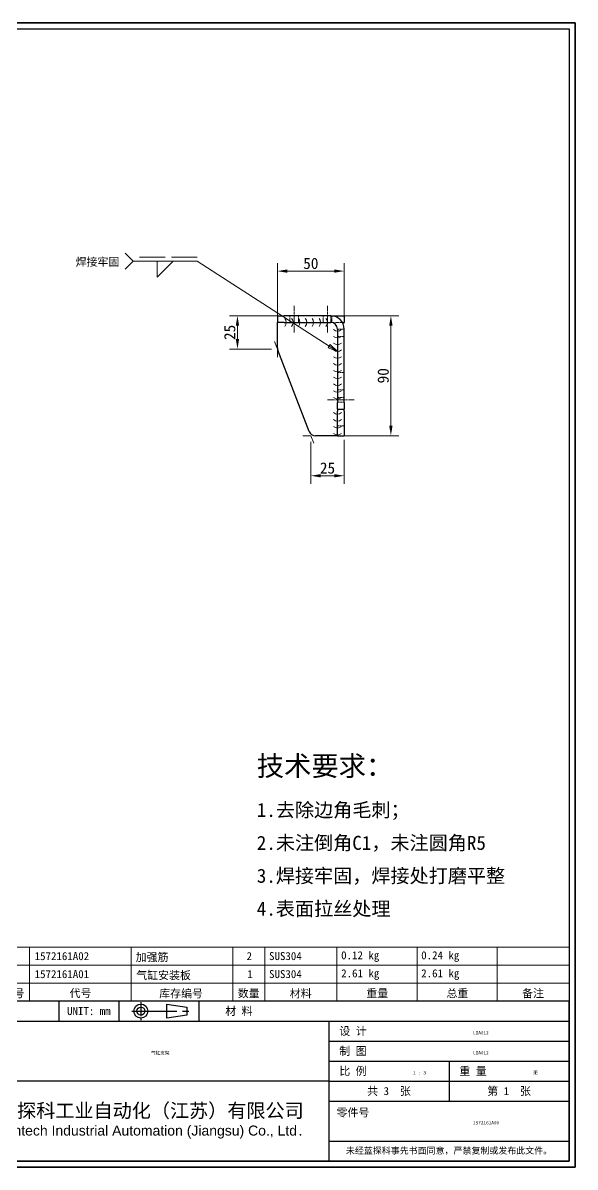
# Model space of a CAD drawing. Header units: millimetres. Extents: x 18 to 1244, y 16 to 875.
# Drawn here: x 830 to 1244, y 16 to 875 of the extents above; entities that cross this region are included whole.
import ezdxf
from ezdxf.enums import TextEntityAlignment as Align

# ---------------------------------------------------------------- set-up
doc = ezdxf.new("R2018")
doc.units = ezdxf.units.MM
doc.header["$LTSCALE"] = 3
doc.linetypes.add('CHAIN', pattern=[0.3543, 0.2362, -0.0295, 0.0591, -0.0295])
doc.linetypes.add('DASHED', pattern=[0.2067, 0.1654, -0.0413])
for name, color, linetype, lineweight in [('1', 7, 'Continuous', 18), ('可见 (ISO)', 7, 'Continuous', 25), ('图框 (ISO)', 7, 'Continuous', 35), ('标题 (ISO)', 7, 'Continuous', 25)]:
    doc.layers.add(name, color=color, linetype=linetype, lineweight=lineweight)
for name, color, linetype, lineweight, true_color in [('中心线 (ISO)', 1, 'CHAIN', 18, 0xff0000), ('尺寸 (ISO)', 7, 'Continuous', 18, 0x008000), ('符号 (ISO)', 7, 'Continuous', 18, 0x008000), ('隐藏 (ISO)', 5, 'DASHED', 18, 0x0000ff)]:
    doc.layers.add(name, color=color, linetype=linetype, lineweight=lineweight, true_color=true_color)
doc.styles.get("Standard").update_dxf_attribs({"font": 'simfang.ttf'})
doc.styles.add('文本样式164', font='SimSun.ttf')
doc.styles.add('最新国标', font='simfang.ttf')
doc.styles.add('注释文本 (ISO)', font='simfang.ttf')
doc.dimstyles.new('默认 (GB)', dxfattribs={"dimscale": 3, "dimtxt": 2.8, "dimasz": 2.5, "dimexe": 2, "dimexo": 1.5, "dimgap": 0.5, "dimtad": 1, "dimtoh": 1, "dimdsep": 46, "dimtxsty": '最新国标', "dimcen": 0.09, "dimdle": 10, "dimclrd": 256, "dimclre": 256, "dimclrt": 256, "dimaunit": 1, "dimadec": 3, "dimazin": 2, "dimtfac": 0.535714, "dimtdec": 3, "dimtmove": 0, "dimatfit": 3, "dimfxl": 0, "dimtolj": 1, "dimlwd": -1, "dimlwe": -1, "dimarcsym": 0})

# ---------------------------------------------------------------- blocks, each defined once
blk = doc.blocks.new('图框 最新国标')
at = {"layer": '图框 (ISO)'}
for p, q in [((6, 291.5), (414.5, 291.5)), ((414.5, 291.5), (414.5, 5.5)), ((414.5, 5.5), (6, 5.5))]:
    blk.add_line(p, q, dxfattribs=at)
at = {"layer": '图框 (ISO)', "color": 7, "linetype": 'Continuous', "lineweight": 25}
for p, q in [((18, 290), (413, 290)), ((18, 290), (413, 290)), ((413, 290), (413, 7)), ((413, 290), (413, 7)), ((413, 7), (6, 7)), ((413, 7), (18, 7))]:
    blk.add_line(p, q, dxfattribs=at)
at = {"layer": '图框 (ISO)', "lineweight": 30}
blk.add_attdef('零件代号', text='', height=2.5, rotation=180, dxfattribs=at).set_placement((35.5, 286), align=Align.MIDDLE_CENTER)
blk = doc.blocks.new('标题栏 最新国标')
at = {"layer": '标题 (ISO)'}
for p, q in [((381.98, -183.84), (196.98, -183.84)), ((196.98, -183.84), (196.98, -223.84)), ((254.48, -183.84), (254.48, -188.84)), ((269.48, -183.84), (269.48, -188.84)), ((281.48, -188.09), (281.48, -184.59)), ((281.48, -184.59), (286.48, -185.34)), ((286.48, -185.34), (286.48, -187.34)), ((289.48, -183.84), (289.48, -188.84)), ((381.98, -223.84), (381.98, -183.84)), ((383.48, -183.84), (383.48, -225.34)), ((286.48, -187.34), (281.48, -188.09)), ((196.98, -188.84), (381.98, -188.84)), ((232.98, -188.84), (232.98, -223.84)), ((321.98, -188.84), (321.98, -223.84)), ((321.98, -193.84), (381.98, -193.84)), ((321.98, -198.84), (381.98, -198.84)), ((351.98, -198.84), (351.98, -208.84)), ((321.98, -203.84), (232.98, -203.84)), ((321.98, -203.84), (381.98, -203.84)), ((321.98, -208.84), (381.98, -208.84)), ((321.98, -218.84), (381.98, -218.84)), ((196.98, -223.84), (381.98, -223.84)), ((383.48, -225.34), (196.98, -225.34))]:
    blk.add_line(p, q, dxfattribs=at)
at = {"layer": '标题 (ISO)', "linetype": 'CHAIN', "ltscale": 5.000333}
blk.add_line((274.98, -184.09), (274.98, -188.59), dxfattribs=at)
at = {"layer": '标题 (ISO)', "linetype": 'CHAIN', "ltscale": 15.834605}
blk.add_line((272.73, -186.34), (286.98, -186.34), dxfattribs=at)
at = {"layer": '标题 (ISO)'}
for radius in [1.75, 1]:
    blk.add_circle((274.98, -186.34), radius, dxfattribs=at)
at = {"layer": '1', "style": '文本样式164'}
for s, p in [('UNIT: mm', (261.98, -186.34)), ('材 料', (299.48, -186.34)), ('设 计', (327.98, -191.34)), ('制 图', (327.98, -196.34)), ('比 例', (327.98, -201.34)), ('重 量', (357.98, -201.34)), ('共 3  张', (336.98, -206.34)), ('第 1  张', (366.98, -206.34))]:
    blk.add_text(s, height=2, dxfattribs=at).set_placement(p, align=Align.MIDDLE_CENTER)
at = {"layer": '标题 (ISO)', "style": '注释文本 (ISO)'}
for s, insert, char_height, attachment_point, line_spacing_factor in [('\\fSimSun|b0|i0;{\\H1.3000;      未注公差角度及线性公差使用m\\P}\\fSimSun|b0|i0;{\\H1.3000;（GB/T1804-2000），未注形位公差使\\P}\\fSimSun|b0|i0;{\\H1.3000;用K级（GB/T 1184-1996）。\\P}\\fSimSun|b0|i0;{\\H1.3000;—————————————————\\P}\\fSimSun|b0|i0;{\\H1.3000;             6以下    ±0.05 mm\\P}\\fSimSun|b0|i0;{\\H1.3000;     6 ～   30以下    ±0.10 mm\\P}\\fSimSun|b0|i0;{\\H1.3000;    30 ～  120以下    ±0.15 mm\\P}\\fSimSun|b0|i0;{\\H1.3000;   120 ～  400以下    ±0.20 mm\\P}\\fSimSun|b0|i0;{\\H1.3000;   400 ～ 1000以下    ±0.30 mm\\P}\\fSimSun|b0|i0;{\\H1.3000;  1000 ～ 2000以下    ±0.50 mm\\P}\\fSimSun|b0|i0;{\\H1.3000;          2000以上    ±0.80 mm\\P}\\fSimSun|b0|i0;{\\H1.3000;\\P}\\fSimSun|b0|i0;{\\H1.3000;           300以下    ±30′\\P}\\fSimSun|b0|i0;{\\H1.3000;   300 ～ 1000以下    ±15′\\P}\\fSimSun|b0|i0;{\\H1.3000;          1000以上    ±5′}', (198.48, -206.63), 1.3, 4, 1.023913), ('\\pxsm0.94;\\fMicrosoft YaHei|b0|i0;{\\H3.5000;蓝探科工业自动化（江苏）有限公司\\P}\\fArial|b0|i0;{\\H2.5000;Lantech Industrial Automation (Jiangsu) Co., Ltd}\\fFangSong|b0|i0;{\\H2.5000;.}', (277.48, -213.84), 2, 5, 0.978695)]:
    blk.add_mtext(s, dxfattribs=dict(at, insert=insert, char_height=char_height, attachment_point=attachment_point, line_spacing_factor=line_spacing_factor))
at = {"layer": '标题 (ISO)', "attachment_point": 5, "style": '注释文本 (ISO)'}
for s, insert, char_height in [('\\fFangSong|b0|i0;零件号', (327.98, -211.84), 2), ('\\fSimSun|b0|i0;{\\H1.6000;未经蓝探科事先书面同意，严禁复制或发布此文件。}', (351.98, -221.34), 1.6)]:
    blk.add_mtext(s, dxfattribs=dict(at, insert=insert, char_height=char_height))
at = {"layer": '标题 (ISO)', "lineweight": 30, "flags": 104}
for tag, height, p in [('材料', 2, (324.48, -186.34)), ('设计人', 2, (357.98, -191.34)), ('库存编号', 3.5, (277.48, -196.34)), ('设计人', 2, (357.98, -196.34)), ('视图比例', 2, (342.98, -201.34)), ('质量\\P3;', 2, (372.98, -201.34)), ('零件代号', 3.5, (357.98, -213.84))]:
    blk.add_attdef(tag, text='', height=height, dxfattribs=at).set_placement(p, align=Align.MIDDLE_CENTER)
blk = doc.blocks.new('*D6')
at = {"layer": 'Defpoints', "color": 0, "transparency": 16777216}
for p in [(1070.39, 688.37), (1020.39, 649.9), (1070.39, 644.9)]:
    blk.add_point(p, dxfattribs=at)
at = {"layer": '尺寸 (ISO)', "color": 116, "true_color": 0x00803f, "transparency": 16777216}
for p, q in [((1020.39, 654.4), (1020.39, 694.37)), ((1027.89, 688.37), (1062.89, 688.37)), ((1070.39, 649.4), (1070.39, 694.37))]:
    blk.add_line(p, q, dxfattribs=at)
for points in [[(1027.89, 689.62), (1027.89, 687.12), (1020.39, 688.37)], [(1062.89, 689.62), (1062.89, 687.12), (1070.39, 688.37)]]:
    blk.add_solid(points, dxfattribs=at)
at = {"layer": '尺寸 (ISO)', "transparency": 16777216, "insert": (1045.39, 694.11), "char_height": 8.4, "attachment_point": 5, "style": '最新国标'}
blk.add_mtext('\\A1;50', dxfattribs=at)
blk = doc.blocks.new('*D7')
at = {"layer": 'Defpoints', "color": 0, "transparency": 16777216}
for p in [(1060.39, 654.9), (1065.39, 564.9), (1105.4, 564.9)]:
    blk.add_point(p, dxfattribs=at)
at = {"layer": '尺寸 (ISO)', "color": 116, "true_color": 0x00803f, "transparency": 16777216}
for p, q in [((1064.89, 654.9), (1111.4, 654.9)), ((1105.4, 647.4), (1105.4, 572.4)), ((1069.89, 564.9), (1111.4, 564.9))]:
    blk.add_line(p, q, dxfattribs=at)
for points in [[(1104.15, 647.4), (1106.65, 647.4), (1105.4, 654.9)], [(1104.15, 572.4), (1106.65, 572.4), (1105.4, 564.9)]]:
    blk.add_solid(points, dxfattribs=at)
at = {"layer": '尺寸 (ISO)', "transparency": 16777216, "insert": (1099.65, 609.9), "char_height": 8.4, "attachment_point": 5, "rotation": 90, "style": '最新国标'}
blk.add_mtext('\\A1;90', dxfattribs=at)
blk = doc.blocks.new('*D8')
at = {"layer": 'Defpoints', "color": 0, "transparency": 16777216}
for p in [(1070.39, 566.37), (1045.39, 564.9), (1070.39, 534.9)]:
    blk.add_point(p, dxfattribs=at)
at = {"layer": '尺寸 (ISO)', "color": 116, "true_color": 0x00803f, "transparency": 16777216}
for p, q in [((1045.39, 560.4), (1045.39, 528.9)), ((1070.39, 561.87), (1070.39, 528.9)), ((1052.89, 534.9), (1062.89, 534.9))]:
    blk.add_line(p, q, dxfattribs=at)
for points in [[(1052.89, 536.15), (1052.89, 533.65), (1045.39, 534.9)], [(1062.89, 536.15), (1062.89, 533.65), (1070.39, 534.9)]]:
    blk.add_solid(points, dxfattribs=at)
at = {"layer": '尺寸 (ISO)', "transparency": 16777216, "insert": (1057.89, 540.65), "char_height": 8.4, "attachment_point": 5, "style": '最新国标'}
blk.add_mtext('\\A1;25', dxfattribs=at)
blk = doc.blocks.new('*D9')
at = {"layer": 'Defpoints', "color": 0, "transparency": 16777216}
for p in [(990.39, 654.9), (1025.39, 654.9), (1020.39, 629.9)]:
    blk.add_point(p, dxfattribs=at)
at = {"layer": '尺寸 (ISO)', "color": 116, "true_color": 0x00803f, "transparency": 16777216}
for p, q in [((1020.89, 654.9), (984.39, 654.9)), ((990.39, 637.4), (990.39, 647.4)), ((1015.89, 629.9), (984.39, 629.9))]:
    blk.add_line(p, q, dxfattribs=at)
for points in [[(989.14, 647.4), (991.64, 647.4), (990.39, 654.9)], [(989.14, 637.4), (991.64, 637.4), (990.39, 629.9)]]:
    blk.add_solid(points, dxfattribs=at)
at = {"layer": '尺寸 (ISO)', "transparency": 16777216, "insert": (984.64, 642.4), "char_height": 8.4, "attachment_point": 5, "rotation": 90, "style": '最新国标'}
blk.add_mtext('\\A1;25', dxfattribs=at)
blk = doc.blocks.new('Caterpillar1')
at = {"layer": '符号 (ISO)'}
for centre in [(340.81, 216.63), (342.53, 216.63), (344.24, 216.63), (345.96, 216.63), (347.67, 216.63), (349.39, 216.63), (351.11, 216.63)]:
    blk.add_arc(centre, 1.5, 318.1897, 41.8103, dxfattribs=at)
blk = doc.blocks.new('Caterpillar2')
at = {"layer": '符号 (ISO)'}
for centre in [(355.13, 215.96), (355.13, 214.26), (355.13, 212.56), (355.13, 210.87), (355.13, 209.17), (355.13, 207.47), (355.13, 205.77), (355.13, 204.08), (355.13, 202.38), (355.13, 200.68), (355.13, 198.98)]:
    blk.add_arc(centre, 1.5, 228.1897, 311.8103, dxfattribs=at)
blk = doc.blocks.new('Caterpillar3')
at = {"layer": '符号 (ISO)'}
for centre in [(355.13, 195.22), (355.13, 193.47), (355.13, 191.73), (355.13, 189.99)]:
    blk.add_arc(centre, 1.5, 228.1897, 311.8103, dxfattribs=at)
blk = doc.blocks.new('明细栏')
at = {"layer": '符号 (ISO)'}
for p, q in [((413, 60.51), (270.2, 60.51)), ((270.2, 60.51), (270.2, 51.5)), ((278.2, 60.51), (278.2, 51.5)), ((303.6, 60.51), (303.6, 51.5)), ((329, 60.51), (329, 51.5)), ((337, 60.51), (337, 51.5)), ((355, 60.51), (355, 51.5)), ((375, 60.51), (375, 51.5)), ((395, 60.51), (395, 51.5)), ((413, 60.51), (413, 51.5)), ((413, 56), (270.2, 56)), ((413, 51.5), (270.2, 51.5)), ((270.2, 47), (270.2, 51.5)), ((278.2, 47), (278.2, 51.5)), ((303.6, 47), (303.6, 51.5)), ((329, 47), (329, 51.5)), ((337, 47), (337, 51.5)), ((355, 47), (355, 51.5)), ((375, 47), (375, 51.5)), ((395, 47), (395, 51.5)), ((413, 47), (413, 51.5)), ((413, 47), (270.2, 47))]:
    blk.add_line(p, q, dxfattribs=at)
at = {"layer": '符号 (ISO)', "char_height": 2, "attachment_point": 7, "style": '注释文本 (ISO)'}
for s, insert in [('2', (273.61, 57.24)), ('1572161A02', (279.46, 57.21)), ('加强筋', (304.7, 56.72)), ('2', (332.41, 57.24)), ('SUS304', (338.03, 57.22)), ('0.12 kg', (356.04, 56.79)), ('0.24 kg', (376.04, 56.79)), ('1', (273.81, 52.74)), ('1572161A01', (279.46, 52.71)), ('气缸安装板', (304.85, 52.2)), ('1', (332.61, 52.74)), ('SUS304', (338.03, 52.72)), ('2.61 kg', (356.05, 52.28)), ('2.61 kg', (376.05, 52.28)), ('序号', (271.42, 47.7)), ('代号', (288.19, 47.72)), ('库存编号', (310.58, 47.65)), ('数量', (330.21, 47.71)), ('材料', (343.21, 47.67)), ('重量', (362.33, 47.77)), ('总重', (382.36, 47.74)), ('备注', (401.25, 47.72))]:
    blk.add_mtext(s, dxfattribs=dict(at, insert=insert))
blk = doc.blocks.new('焊接符号标识符1')
at = {"layer": '符号 (ISO)'}
for p, q in [((304.07, 231.93), (302.07, 233.93)), ((304.07, 231.93), (302.07, 229.93)), ((320.07, 231.93), (304.07, 231.93)), ((310.07, 231.93), (314.07, 231.93)), ((314.07, 231.93), (310.07, 227.93)), ((310.07, 227.93), (310.07, 231.93)), ((344.2, 216.4), (320.07, 231.93)), ((353.03, 210.72), (344.4, 216.27)), ((353.3, 211.14), (352.76, 210.3)), ((352.76, 210.3), (355.13, 209.37)), ((353.03, 210.72), (355.13, 209.37)), ((355.13, 209.37), (353.3, 211.14))]:
    blk.add_line(p, q, dxfattribs=at)
at = {"layer": '符号 (ISO)', "linetype": 'DASHED', "ltscale": 12.901145}
blk.add_line((320.07, 232.98), (304.07, 232.98), dxfattribs=at)
at = {"layer": '符号 (ISO)', "flags": 128}
blk.add_lwpolyline([(352.76, 210.3), (355.13, 209.37), (353.3, 211.14), (352.76, 210.3)], dxfattribs=at)
at = {"layer": '符号 (ISO)'}
blk.add_solid([(352.76, 210.3), (355.13, 209.37), (353.3, 211.14), (352.76, 210.3)], dxfattribs=at)
at = {"layer": '符号 (ISO)', "insert": (289.71, 230.53), "char_height": 2, "attachment_point": 7, "style": '注释文本 (ISO)'}
blk.add_mtext('焊接牢固', dxfattribs=at)

msp = doc.modelspace()

# ---------------------------------------------------------------- linework, layer by layer
at = {"layer": '中心线 (ISO)', "ltscale": 7.407949}
for p, q in [((1032.892, 642.402), (1032.892, 662.402)), ((1057.892, 642.402), (1057.892, 662.402)), ((1057.892, 591.902), (1077.892, 591.902))]:
    msp.add_line(p, q, dxfattribs=at)
at = {"layer": '可见 (ISO)'}
for p, q in [((1020.392, 654.902), (1020.392, 649.902)), ((1020.392, 654.902), (1025.392, 654.902)), ((1060.392, 654.902), (1025.392, 654.902)), ((1060.392, 654.902), (1070.392, 654.902)), ((1070.392, 654.902), (1070.392, 649.902)), ((1025.392, 649.902), (1020.392, 649.902)), ((1020.392, 630.831), (1020.392, 649.902)), ((1025.392, 649.902), (1060.392, 649.902)), ((1065.392, 644.902), (1065.392, 589.902)), ((1069.053, 649.902), (1070.392, 649.902)), ((1070.392, 589.902), (1070.392, 644.902)), ((1044.16, 568.107), (1020.726, 629.036)), ((1065.392, 584.902), (1065.392, 589.902)), ((1065.392, 584.902), (1065.392, 583.438)), ((1065.392, 584.902), (1070.392, 584.902)), ((1070.392, 589.902), (1070.392, 584.902)), ((1070.392, 583.438), (1070.392, 584.902)), ((1065.392, 566.367), (1065.392, 583.438)), ((1070.392, 583.438), (1070.392, 566.367)), ((1065.392, 564.902), (1065.392, 566.367)), ((1070.392, 566.367), (1070.392, 564.902)), ((1065.392, 564.902), (1048.826, 564.902)), ((1065.392, 564.902), (1070.392, 564.902))]:
    msp.add_line(p, q, dxfattribs=at)
for centre, radius, start, end in [((1060.392, 644.902), 10, 0, 90), ((1060.392, 644.902), 5, 0, 90), ((1025.392, 630.831), 5, 180, 201.037511), ((1048.826, 569.902), 5, 201.037511, 270)]:
    msp.add_arc(centre, radius, start, end, dxfattribs=at)
at = {"layer": '尺寸 (ISO)'}
for p, q in [((1020.392, 629.902), (1018.238, 635.502)), ((1020.392, 629.902), (1020.392, 623.902)), ((1045.392, 564.902), (1039.392, 564.902)), ((1045.392, 564.902), (1047.546, 559.302))]:
    msp.add_line(p, q, dxfattribs=at)
at = {"layer": '隐藏 (ISO)', "ltscale": 3.174394}
for p, q in [((1029.569, 649.902), (1029.569, 654.902)), ((1036.216, 649.902), (1036.216, 654.902)), ((1054.569, 649.902), (1054.569, 654.902)), ((1060.392, 654.902), (1060.392, 649.902)), ((1061.216, 649.902), (1061.216, 654.902)), ((1070.392, 644.902), (1065.392, 644.902)), ((1070.392, 639.402), (1065.392, 639.402)), ((1070.392, 612.402), (1065.392, 612.402)), ((1070.392, 599.402), (1065.392, 599.402)), ((1065.392, 593.652), (1070.392, 593.652)), ((1065.392, 590.152), (1070.392, 590.152)), ((1070.392, 572.402), (1065.392, 572.402))]:
    msp.add_line(p, q, dxfattribs=at)
at = {"layer": '隐藏 (ISO)', "ltscale": 5.498285}
msp.add_line((1060.392, 649.902), (1069.053, 649.902), dxfattribs=at)

# ---------------------------------------------------------------- block references
at = {"xscale": 3, "yscale": 3, "zscale": 3}
msp.add_blockref('图框 最新国标', (0, 0), dxfattribs=at)
ref = msp.add_blockref('标题栏 最新国标', (93.052, 692.533), dxfattribs=dict(xscale=3, yscale=3, zscale=3))
lines = msp.add_mtext('1572161A00', dxfattribs={"layer": '标题 (ISO)', "insert": (1167, 51), "char_height": 2.5, "attachment_point": 1})
ref.add_attrib('零件代号', '', (1167, 51), dxfattribs={"flags": 104}).embed_mtext(lines)
lines = msp.add_mtext('气缸支架', dxfattribs={"layer": '标题 (ISO)', "insert": (925.5, 103.5), "char_height": 2.5, "attachment_point": 1})
ref.add_attrib('库存编号', '', (925.5, 103.5), dxfattribs={"flags": 104}).embed_mtext(lines)
lines = msp.add_mtext('无', dxfattribs={"layer": '标题 (ISO)', "insert": (1212, 88.5), "char_height": 2.5, "attachment_point": 1})
ref.add_attrib('质量\\P3;', '', (1212, 88.5), dxfattribs={"flags": 104}).embed_mtext(lines)
lines = msp.add_mtext('1 : 3', dxfattribs={"layer": '标题 (ISO)', "insert": (1122, 88.5), "char_height": 2.5, "attachment_point": 1})
ref.add_attrib('视图比例', '', (1122, 88.5), dxfattribs={"flags": 104}).embed_mtext(lines)
lines = msp.add_mtext('LIA012', dxfattribs={"layer": '标题 (ISO)', "insert": (1167, 118.5), "char_height": 2.5, "attachment_point": 1})
ref.add_attrib('设计人', '', (1167, 118.5), dxfattribs={"flags": 104}).embed_mtext(lines)
lines = msp.add_mtext('LIA012', dxfattribs={"layer": '标题 (ISO)', "insert": (1167, 103.5), "char_height": 2.5, "attachment_point": 1})
ref.add_attrib('设计人', '', (1167, 103.5), dxfattribs={"flags": 104}).embed_mtext(lines)
at = {"layer": '符号 (ISO)', "xscale": 3, "yscale": 3, "zscale": 3}
for name in ['焊接符号标识符1', 'Caterpillar1', 'Caterpillar2', 'Caterpillar3', '明细栏']:
    msp.add_blockref(name, (0, 0), dxfattribs=at)

# ---------------------------------------------------------------- texts
at = {"layer": '符号 (ISO)', "insert": (1004.889, 264.36), "char_height": 6, "width": 204.35088, "attachment_point": 4, "line_spacing_factor": 1.198184, "style": '注释文本 (ISO)'}
msp.add_mtext('\\pxsm1.41;\\fFangSong|b0|i0;{\\H15.0000;技术要求：}\\fFangSong|b0|i0;{\\H8.4000;\\P}\\fFangSong|b0|i0;{\\H10.5000;1.去除边角毛刺；\\P}\\fFangSong|b0|i0;{\\H10.5000;2.未注倒角C1，未注圆角R5\\P}\\fFangSong|b0|i0;{\\H10.5000;3.焊接牢固，焊接处打磨平整\\P}\\fFangSong|b0|i0;{\\H10.5000;4.表面拉丝处理}', dxfattribs=at)

# ---------------------------------------------------------------- dimensions: what is measured, and where the dimension line sits
at = {"layer": '尺寸 (ISO)', "color": 116, "true_color": 0x00803f}
dim = msp.add_linear_dim(base=(1070.392, 688.366), p1=(1020.392, 649.902), p2=(1070.392, 644.902), dimstyle='默认 (GB)', override={"dimgap": 0.5, "dimtoh": 0, "dimdec": 2, "dimtol": 0, "dimlim": 0, "dimtp": 0, "dimtm": 0, "dimtdec": 3, "dimtofl": 0, "dimatfit": 1}, dxfattribs=at)
dim.commit()
dim.dimension.update_dxf_attribs({"geometry": '*D6', "text_midpoint": (1045.392, 688.366), "dimtype": 160})
for base, p1, p2, angle, picture, middle in [((990.392, 654.902), (1020.392, 629.902), (1025.392, 654.902), 90, '*D9', (990.392, 642.402)), ((1105.395, 564.902), (1060.392, 654.902), (1065.392, 564.902), 90, '*D7', (1105.395, 609.902)), ((1070.392, 534.902), (1045.392, 564.902), (1070.392, 566.367), 180, '*D8', (1057.892, 534.902))]:
    dim = msp.add_linear_dim(base=base, p1=p1, p2=p2, angle=angle, dimstyle='默认 (GB)', override={"dimgap": 0.5, "dimtoh": 0, "dimdec": 2, "dimtol": 0, "dimlim": 0, "dimtp": 0, "dimtm": 0, "dimtdec": 3, "dimtofl": 0, "dimatfit": 1}, dxfattribs=at)
    dim.commit()
    dim.dimension.update_dxf_attribs({"geometry": picture, "text_midpoint": middle, "dimtype": 160})

doc.saveas('drawing.dxf')
